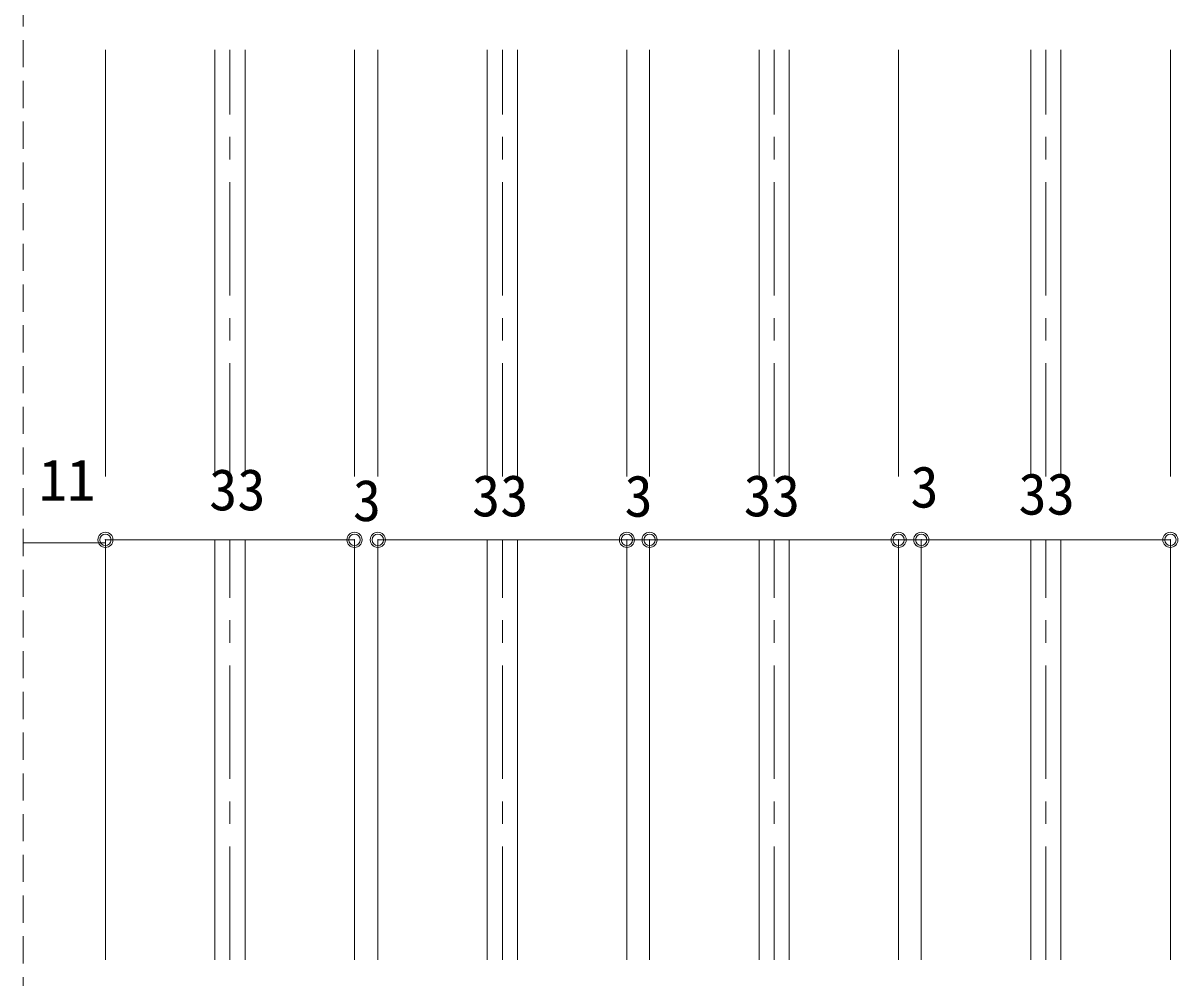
# Model space of a CAD drawing. Units: millimetres on the paper, enlarged 5 times, with parts at other scales. Extents: x -992 to 1008, y -685 to 700.
# Drawn here: x -572.6 to -317.6, y 163.8 to 374.8 of the extents above; entities that cross this region are included whole.
import ezdxf
from ezdxf.enums import TextEntityAlignment as Align

# ---------------------------------------------------------------- set-up
doc = ezdxf.new("R2010")
doc.units = ezdxf.units.MM
doc.header["$LTSCALE"] = 5
doc.header["$PDMODE"] = 32
doc.header["$PDSIZE"] = 2.5
doc.linetypes.add('CHAIN1', pattern=[8, 5, -1, 1, -1])
doc.linetypes.add('DASHED1', pattern=[1.8, 1.2, -0.6])
doc.layers.add('2-0_18', color=7, linetype='Continuous', lineweight=18)
doc.styles.add('ＭＳ ゴシック', font='')
doc.styles.get('ＭＳ ゴシック').set_extended_font_data('MS Gothic')

msp = doc.modelspace()

# ---------------------------------------------------------------- linework, layer by layer
at = {"layer": '2-0_18', "linetype": 'DASHED1', "lineweight": 20}
msp.add_line((-572.588, 5.011), (-572.588, 563.106), dxfattribs=at)
at = {"layer": '2-0_18'}
for p, q in [((-554.411, 274.62), (-554.411, 368.869)), ((-530.245, 274.62), (-530.245, 368.869)), ((-523.578, 368.869), (-523.578, 274.62)), ((-499.411, 368.869), (-499.411, 274.62)), ((-494.255, 274.62), (-494.255, 368.869)), ((-470.088, 274.62), (-470.088, 368.869)), ((-463.422, 368.869), (-463.422, 274.62)), ((-439.255, 368.869), (-439.255, 274.62)), ((-434.255, 274.62), (-434.255, 368.869)), ((-410.088, 274.62), (-410.088, 368.869)), ((-403.422, 368.869), (-403.422, 274.62)), ((-379.255, 368.869), (-379.255, 274.62)), ((-350.088, 274.62), (-350.088, 368.869)), ((-343.422, 368.869), (-343.422, 274.62)), ((-319.255, 368.869), (-319.255, 274.62)), ((-554.411, 167.827), (-554.411, 260.613)), ((-530.245, 167.827), (-530.245, 260.613)), ((-523.578, 260.613), (-523.578, 167.827)), ((-499.411, 260.613), (-499.411, 167.827)), ((-494.255, 167.827), (-494.255, 260.613)), ((-470.088, 167.827), (-470.088, 260.613)), ((-463.422, 260.613), (-463.422, 167.827)), ((-439.255, 260.613), (-439.255, 167.827)), ((-434.255, 167.827), (-434.255, 260.613)), ((-410.088, 167.827), (-410.088, 260.613)), ((-403.422, 260.613), (-403.422, 167.827)), ((-379.255, 260.613), (-379.255, 167.827)), ((-374.255, 167.827), (-374.255, 260.613)), ((-350.088, 167.827), (-350.088, 260.613)), ((-343.422, 260.613), (-343.422, 167.827)), ((-319.255, 260.613), (-319.255, 167.827))]:
    msp.add_line(p, q, dxfattribs=at)
at = {"layer": '2-0_18', "linetype": 'CHAIN1'}
for p, q in [((-526.911, 274.62), (-526.911, 368.869)), ((-466.755, 274.62), (-466.755, 368.869)), ((-406.755, 274.62), (-406.755, 368.869)), ((-346.755, 274.62), (-346.755, 368.869)), ((-526.911, 167.827), (-526.911, 260.613)), ((-466.755, 167.827), (-466.755, 260.613)), ((-406.755, 167.827), (-406.755, 260.613)), ((-346.755, 167.827), (-346.755, 260.613))]:
    msp.add_line(p, q, dxfattribs=at)
at = {"layer": '2-0_18', "color": 4}
for p, q in [((-554.411, 260.613), (-499.411, 260.613)), ((-494.255, 260.613), (-439.255, 260.613)), ((-439.255, 260.613), (-434.255, 260.613)), ((-434.255, 260.613), (-379.255, 260.613)), ((-374.255, 260.613), (-319.255, 260.613))]:
    msp.add_line(p, q, dxfattribs=at)
at = {"layer": '2-0_18', "lineweight": 20}
for p, q in [((-379.255, 260.613), (-320.922, 260.613)), ((-554.372, 259.93), (-572.588, 259.93))]:
    msp.add_line(p, q, dxfattribs=at)
at = {"layer": '2-0_18', "color": 4}
for centre in [(-554.411, 260.613), (-499.411, 260.613), (-494.255, 260.613), (-439.255, 260.613), (-434.255, 260.613), (-379.255, 260.613), (-374.255, 260.613), (-319.255, 260.613)]:
    msp.add_circle(centre, 1.667, dxfattribs=at)
for p in [(-554.411, 260.613), (-499.411, 260.613), (-494.255, 260.613), (-439.255, 260.613), (-434.255, 260.613), (-379.255, 260.613), (-374.255, 260.613), (-319.255, 260.613)]:
    msp.add_point(p, dxfattribs=at)
at = {"layer": '2-0_18', "color": 5}
for p in [(-554.411, 260.613), (-499.411, 260.613), (-494.255, 260.613), (-439.255, 260.613), (-434.255, 260.613), (-379.255, 260.613), (-374.255, 260.613), (-319.255, 260.613)]:
    msp.add_point(p, dxfattribs=at)

# ---------------------------------------------------------------- texts
at = {"layer": '2-0_18', "style": 'ＭＳ ゴシック'}
for s, p in [('11', (-569.118, 266.542)), ('33', (-531.517, 264.373)), ('3', (-376.657, 264.986)), ('3', (-499.771, 261.997)), ('33', (-473.467, 263.042)), ('3', (-439.784, 262.974)), ('33', (-413.467, 263.042)), ('33', (-352.784, 263.43))]:
    msp.add_text(s, height=9.164, dxfattribs=at).set_placement(p, align=Align.BOTTOM_LEFT)

doc.saveas('drawing.dxf')
